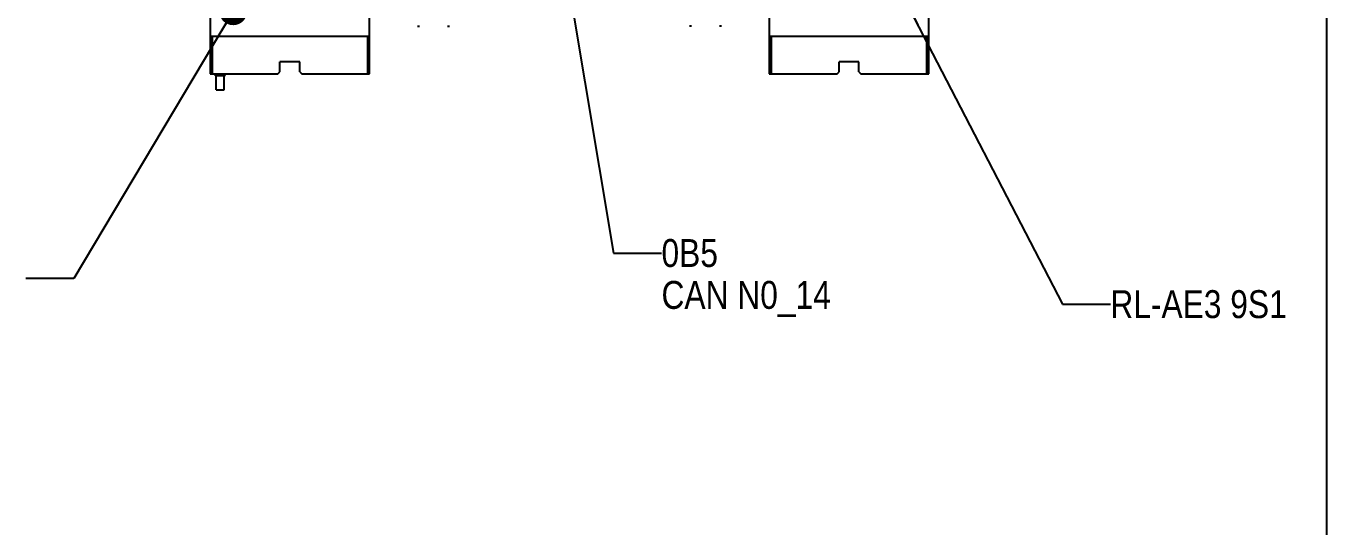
# Model space of a CAD drawing. Header units: millimetres. Extents: x 0 to 841, y 0 to 594.
# Drawn here: x 677.9 to 841, y 186.7 to 249.5 of the extents above; entities that cross this region are included whole.
import ezdxf

# ---------------------------------------------------------------- set-up
doc = ezdxf.new("R2010")
doc.units = ezdxf.units.MM
doc.header["$LTSCALE"] = 46.255
doc.layers.get('0').update_dxf_attribs({"linetype": 'CONTINUOUS'})
doc.layers.add('NOTE', color=7, linetype='CONTINUOUS')
doc.styles.get("Standard").update_dxf_attribs({"font": 'txt', "width": 0.85})
doc.styles.add('TEXTSTYLE_2', font='txt', dxfattribs={"width": 0.85})
doc.dimstyles.get("Standard").update_dxf_attribs({"dimtxt": 3.5, "dimasz": 3.5, "dimexe": 1.5, "dimexo": 1, "dimtad": 1, "dimtxsty": 'STANDARD', "dimblk": '_FILLED', "dimblk1": '_FILLED', "dimblk2": '_FILLED', "dimcen": 0.09, "dimadec": 0, "dimazin": 0, "dimtol": 1, "dimtp": 0.01, "dimtm": 0.01, "dimtfac": 1, "dimtofl": 0, "dimtmove": 0, "dimatfit": 3, "dimldrblk": '_FILLED', "dimfxl": 1, "dimtolj": 1, "dimarcsym": 0})

# ---------------------------------------------------------------- blocks, each defined once
blk = doc.blocks.new('_FILLED')
at = {"color": 0, "linetype": 'BYBLOCK'}
blk.add_solid([(0, 0), (-1, 0.214), (-1, -0.214)], dxfattribs=at)

msp = doc.modelspace()

# ---------------------------------------------------------------- linework, layer by layer
at = {"color": 7, "linetype": 'CONTINUOUS'}
for p, q in [((841, 0), (841, 594)), ((700.97, 268.49), (700.97, 243.49)), ((720.97, 243.49), (720.97, 268.49)), ((771.07, 268.49), (771.07, 243.49)), ((791.07, 243.49), (791.07, 268.49)), ((700.97, 248.24), (720.97, 248.24)), ((701.22, 248.24), (701.22, 243.49)), ((720.72, 243.49), (720.72, 248.24)), ((726.97, 249.49), (727.22, 249.49)), ((730.72, 249.49), (730.97, 249.49)), ((761.32, 249.49), (761.07, 249.49)), ((765.07, 249.49), (764.82, 249.49)), ((771.07, 248.24), (791.07, 248.24)), ((771.32, 248.24), (771.32, 243.49)), ((790.82, 243.49), (790.82, 248.24)), ((712.22, 244.99), (709.72, 244.99)), ((709.72, 243.74), (709.72, 244.99)), ((712.22, 243.74), (712.22, 244.99)), ((782.32, 244.99), (779.82, 244.99)), ((779.82, 243.74), (779.82, 244.99)), ((782.32, 243.74), (782.32, 244.99)), ((700.97, 243.49), (709.47, 243.49)), ((701.6, 243.29), (701.6, 243.49)), ((701.6, 243.29), (702.85, 243.29)), ((701.71, 241.49), (701.71, 243.29)), ((702.74, 241.49), (702.74, 243.29)), ((702.85, 243.29), (702.85, 243.49)), ((709.47, 243.49), (709.72, 243.74)), ((712.22, 243.74), (712.47, 243.49)), ((712.47, 243.49), (720.97, 243.49)), ((771.07, 243.49), (779.57, 243.49)), ((779.57, 243.49), (779.82, 243.74)), ((782.32, 243.74), (782.57, 243.49)), ((782.57, 243.49), (791.07, 243.49)), ((701.71, 241.49), (702.74, 241.49))]:
    msp.add_line(p, q, dxfattribs=at)

# ---------------------------------------------------------------- texts
at = {"layer": 'NOTE', "color": 2, "linetype": 'CONTINUOUS', "char_height": 3.5, "attachment_point": 1, "line_spacing_factor": 0.9, "style": 'TEXTSTYLE_2'}
for s, insert, width in [('0B5\\PCAN N0_14', (757.56, 222.79), 35.7), ('RL-AE3 9S1', (813.84, 216.38), 37.5594)]:
    msp.add_mtext(s, dxfattribs=dict(at, insert=insert, width=width))

# ---------------------------------------------------------------- leaders
at = {"layer": 'NOTE', "color": 2, "linetype": 'CONTINUOUS'}
for points in [[(743.01, 271.91), (751.56, 221.04), (757.56, 221.04)], [(788.08, 252.74), (807.84, 214.63), (813.84, 214.63)], [(703.86, 251.35), (683.88, 217.83), (677.88, 217.83)]]:
    msp.add_leader(points, dimstyle='STANDARD', override={"dimtad": 0, "dimldrblk": 'DOT'}, dxfattribs=at)

doc.saveas('drawing.dxf')
